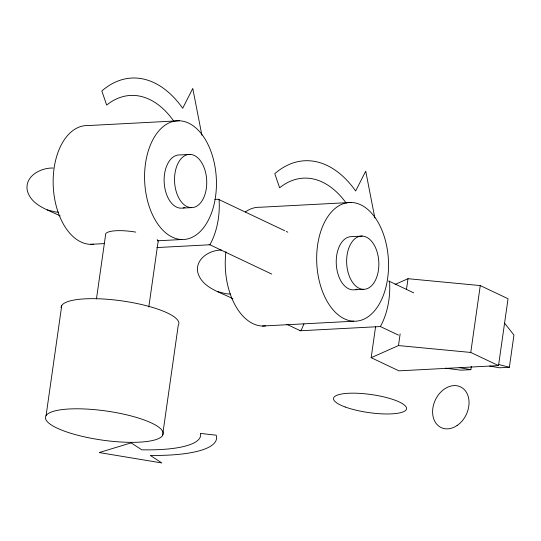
<?xml version="1.0" encoding="UTF-8"?>
<svg xmlns="http://www.w3.org/2000/svg" width="541" height="541" viewBox="0 0 541 541"><rect width="100%" height="100%" fill="white"/><g stroke="black" fill="none" stroke-linecap="round" stroke-linejoin="round"><path stroke-width="0.81" d="M46.08 415.603L61.755 305.482M96.467 298.875L105.745 233.698A26.651 6.58 8.1 0 1 135.764 232.116M148.802 306.977L157.958 242.632A26.651 6.58 8.1 0 0 157.167 239.656M162.564 435.539A59.442 14.681 8.1 0 0 82.753 408.901A59.442 14.681 8.1 0 0 67.652 432.273A59.442 14.681 8.1 0 0 162.564 435.539L178.232 325.418A59.442 14.681 8.1 0 0 124.112 301.209A59.442 14.681 8.1 0 0 61.106 307.714M395.099 284.431L408.002 278.703L480.273 285.58L508.046 298.74L498.525 365.601L398.94 370.849L371.167 357.689L375.569 326.771M371.167 357.689L398.487 345.564L400.151 333.865M406.453 289.57L408.002 278.703M498.525 365.601L470.758 352.448L480.273 285.58M445.365 368.178L461.06 370.179L470.853 369.665L471.326 366.358M489.625 366.041L499.566 367.792L509.365 367.271L513.95 335.055L504.584 323.146M303.941 323.89L301.479 329.625L300.37 330.761L286.723 324.296M299.552 330.348L300.37 330.761L380.37 326.548C387.735 313.273 390.582 296.549 389.561 281.428L388.742 281.009L413.696 292.837M53.18 168.035C40.697 167.615 24.399 176.204 27.32 190.743C31.446 205.6 48.061 209.705 60.125 215.927M221.296 250.064C209.408 250.037 194.983 259.071 197.79 272.515C202.266 288.231 220.302 291.971 232.873 298.781M179.287 120.765L87.858 125.58A59.442 35.862 87 0 0 53.248 186.28A59.442 35.862 87 0 0 93.424 244.221M190.094 154.401L179.686 154.949A26.651 16.074 87 0 0 164.126 180.998A26.651 16.074 87 0 0 180.782 208.184L191.189 207.636A26.651 16.074 87 0 0 204.315 168.197A26.651 16.074 87 0 0 176.42 167.216A26.651 16.074 87 0 0 191.189 207.636M214.899 199.413L218.266 199.237L284.728 230.723M351.393 202.449L259.964 207.264A59.442 35.862 87 0 0 245.323 211.984M90.306 244.336L104.569 243.585M157.411 240.806L181.735 239.521A59.442 35.862 87 0 0 211.01 151.548A59.442 35.862 87 0 0 148.789 149.357A59.442 35.862 87 0 0 181.735 239.521M362.2 236.086L351.792 236.633A26.651 16.074 87 0 0 336.231 262.689A26.651 16.074 87 0 0 352.888 289.875L363.295 289.32A26.651 16.074 87 0 0 376.421 249.888A26.651 16.074 87 0 0 348.526 248.907A26.651 16.074 87 0 0 363.295 289.32M156.849 247.568L209.901 244.775L271.778 274.091M262.412 326.027L353.841 321.212A59.442 35.862 87 0 0 383.116 233.232A59.442 35.862 87 0 0 320.894 231.041A59.442 35.862 87 0 0 353.841 321.212M58.489 212.2L55.216 211.944L47.229 209.82M230.601 294.101L225.685 293.716L217.705 291.592M398.487 345.564L470.758 352.448M459.255 367.623L470.853 369.665M498.856 364.546L509.365 367.271M286.257 231.447L287.785 232.17M380.37 326.548L398.494 335.129M218.266 199.237L219.085 199.649C220.113 214.777 217.259 231.501 209.901 244.775L209.076 244.356M374.839 217.935L365.73 171.166L355.64 190.973A118.364 71.398 87 0 0 274.787 173.675L279.623 187.795A100.484 60.619 87 0 1 346.199 203.105M201.881 135.223L192.772 88.454L182.689 108.268A118.364 71.398 87 0 0 101.83 90.962L106.665 105.082A100.484 60.619 87 0 1 173.722 121.062M184.927 207.426A26.651 16.074 87 0 1 183.298 207.947M357.033 289.11A26.651 16.074 87 0 1 355.403 289.631M265.53 325.912A59.442 35.862 87 0 1 225.962 251.619M131.125 442.863L99.186 452.56L161.82 462.954L150.33 455.434A118.364 29.234 8.1 0 0 216.17 435.187L200.501 433.429A100.484 24.818 8.1 0 1 141.728 449.801L131.125 442.863M345.205 406.994A36.856 9.102 8.1 0 0 405.635 410.369A36.856 9.102 8.1 0 0 359.271 393.354A36.856 9.102 8.1 0 0 345.205 406.994M457.131 425.483A22.546 17.102 -64.6 0 0 462.467 388.019A22.546 17.102 -64.6 0 0 432.861 408.171A22.546 17.102 -64.6 0 0 457.131 425.483"/></g></svg>
